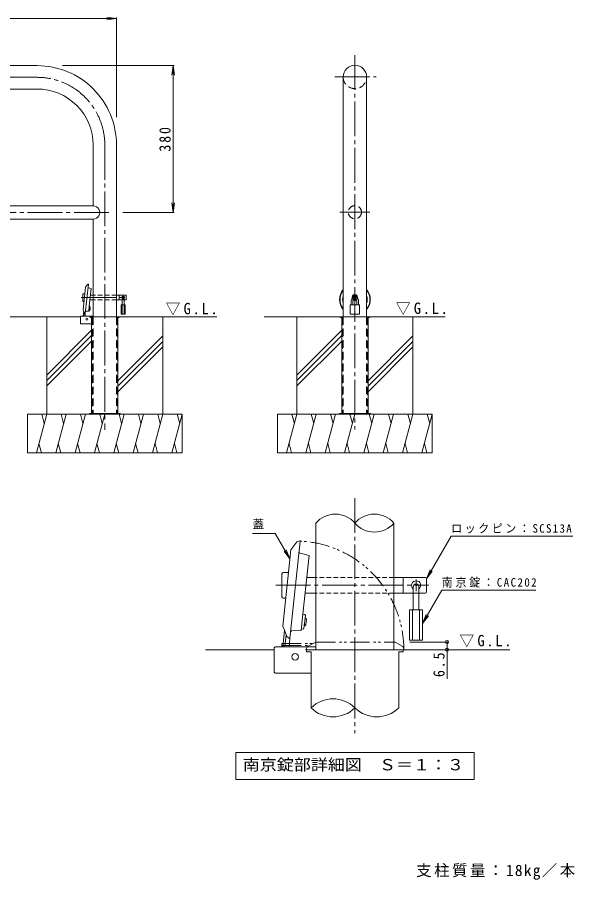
# Model space of a CAD drawing. Units: millimetres, scale not verified, with parts at other scales. Extents: x -1773 to 1813, y -1387 to 1146.
# Drawn here: x 372 to 1813, y -1117 to 1114 of the extents above; entities that cross this region are included whole.
import ezdxf
from ezdxf.enums import TextEntityAlignment as Align

# ---------------------------------------------------------------- set-up
doc = ezdxf.new("R2010")
doc.units = ezdxf.units.MM
doc.header["$LTSCALE"] = 10
doc.header["$PDMODE"] = 32
doc.header["$PDSIZE"] = 8
for name, pattern in [('CHAIN1', [8, 5, -1, 1, -1]), ('CHAIN2', [12, 9, -1, 1, -1]), ('DASHED1', [1.8, 1.2, -0.6]), ('DASHED2', [3, 2, -1]), ('DOUBLE_CHAIN1', [8.8, 5, -1, 0.6, -0.6, 0.6, -1])]:
    doc.linetypes.add(name, pattern=pattern)
for name, color, linetype, lineweight in [('C-0', 4, 'Continuous', 9), ('C-1', 7, 'Continuous', 9), ('C-2', 3, 'Continuous', 9), ('C-3', 3, 'DASHED2', 9), ('C-4', 7, 'Continuous', 9), ('C-5', 7, 'Continuous', 9), ('C-6', 2, 'Continuous', 9), ('C-9', 7, 'Continuous', 9), ('C-A', 2, 'Continuous', 9), ('C-B', 2, 'Continuous', 9), ('C-E', 6, 'Continuous', 5), ('D-0', 4, 'Continuous', 9), ('D-1', 3, 'Continuous', 9), ('D-4', 7, 'Continuous', 9), ('D-5', 7, 'Continuous', 9), ('D-6', 7, 'Continuous', 9), ('D-9', 7, 'Continuous', 9), ('D-A', 2, 'Continuous', 9), ('D-B', 2, 'Continuous', 9), ('D-E', 4, 'Continuous', 9)]:
    doc.layers.add(name, color=color, linetype=linetype, lineweight=lineweight)
doc.styles.add('ＭＳ ゴシック', font='')
doc.styles.get('ＭＳ ゴシック').set_extended_font_data('MS Gothic')

msp = doc.modelspace()

# ---------------------------------------------------------------- linework, layer by layer
at = {"layer": 'C-0', "color": 7, "linetype": 'CHAIN2'}
for p, q in [((1245.25, 1016.02), (1245.25, 47.85)), ((1193.36, 959.5), (1300.39, 959.5)), ((-370.96, 958.61), (423.79, 958.61)), ((598.79, 783.61), (598.79, 46.96)), ((609.25, 608.86), (-370.96, 608.86)), ((1206.46, 609.75), (1283.59, 609.75)), ((537.41, 388.86), (656.01, 388.86))]:
    msp.add_line(p, q, dxfattribs=at)
at = {"layer": 'C-0'}
for p, q in [((542.88, 357.17), (549.09, 416.27)), ((553.7, 422.62), (549.09, 416.27)), ((556.24, 413.75), (563.23, 412.12)), ((1238.25, 389.7), (1238.25, 387.79)), ((1252.25, 389.7), (1252.25, 387.79)), ((542.88, 357.17), (544.06, 354.08)), ((549.92, 353.6), (557.1, 353.74)), ((561.29, 338.86), (598.79, 338.86)), ((561.29, 338.86), (561.29, 337.36)), ((561.29, 337.36), (564.79, 337.36)), ((564.79, 337.36), (564.79, 88.86)), ((636.29, 338.86), (598.79, 338.86)), ((632.79, 337.36), (632.79, 88.86)), ((632.79, 337.36), (636.29, 337.36)), ((636.29, 338.86), (636.29, 337.36)), ((636.29, 338.86), (636.29, 337.36)), ((1207.75, 338.86), (1227.75, 338.86)), ((1207.75, 338.86), (1207.75, 337.36)), ((1207.75, 338.86), (1207.75, 337.36)), ((1207.75, 337.36), (1211.25, 337.36)), ((1211.25, 337.36), (1211.25, 88.86)), ((1282.75, 338.86), (1262.75, 338.86)), ((1279.25, 337.36), (1279.25, 88.86)), ((1282.75, 337.36), (1279.25, 337.36)), ((1282.75, 338.86), (1282.75, 337.36))]:
    msp.add_line(p, q, dxfattribs=at)
at = {"layer": 'C-0', "linetype": 'DASHED2'}
for p, q in [((566.29, 337.36), (566.29, 88.86)), ((631.29, 337.36), (631.29, 88.86)), ((1212.75, 337.36), (1212.75, 88.86)), ((1277.75, 337.36), (1277.75, 88.86))]:
    msp.add_line(p, q, dxfattribs=at)
at = {"layer": 'C-0'}
for points in [[(548.41, 347.66), (556.37, 423.34), (553.7, 422.62)], [(563.23, 412.12), (558.44, 366.52), (558.44, 366.47)]]:
    msp.add_lwpolyline(points, dxfattribs=at)
at = {"layer": 'C-0', "color": 7, "linetype": 'CHAIN2'}
msp.add_arc((423.79, 783.61), 175, 0, 90.00024, dxfattribs=at)
at = {"layer": 'C-0'}
for centre, radius, start, end in [((556.47, 414.72), 1, 174, 256.87498), ((556.14, 423.07), 0.2, 354, 105.20602), ((1245.25, 389.7), 7, 359.99939, 180.00061), ((1245.25, 387.79), 7, 179.99939, 187.6925), ((1245.25, 387.79), 7, 229.58139, 310.41597), ((1245.25, 387.79), 7, 352.30522, 0.00061), ((548.22, 347.68), 0.2, 242.79398, 354), ((549.94, 352.6), 1, 91.12502, 174)]:
    msp.add_arc(centre, radius, start, end, dxfattribs=at)
at = {"layer": 'C-0', "linetype": 'DASHED2'}
for centre, start, end in [((564.79, 337.36), 0, 90), ((632.79, 337.36), 90, 180), ((1211.25, 337.36), 0, 90), ((1279.25, 337.36), 90, 180)]:
    msp.add_arc(centre, 1.5, start, end, dxfattribs=at)
at = {"layer": 'C-0'}
for major_axis, start_param, end_param in [((-4.16, 39.58), 0.7667625, 2.1642506), ((-4.06, 38.59), 0.7980163, 2.132987), ((-4.16, 39.58), 3.9038804, 5.3103083), ((-4.06, 38.59), 3.9348512, 5.2793375), ((-3.35, 31.83), 1.154745, 1.7762584), ((-3.35, 31.83), 4.2848321, 4.9293566)]:
    msp.add_ellipse((1245.31, 383.84), major_axis=major_axis, ratio=0.9945, start_param=start_param, end_param=end_param, dxfattribs=at)
at = {"layer": 'C-1', "color": 3}
for p, q in [((1215, 443.84), (1215, 338.86)), ((1275.5, 428.34), (1275.5, 338.86)), ((536.04, 322.16), (536.04, 339.66)), ((537.54, 341.16), (568.54, 341.16)), ((537.54, 320.66), (564.79, 320.66))]:
    msp.add_line(p, q, dxfattribs=at)
at = {"layer": 'C-1', "color": 4}
for p, q in [((558.44, 366.47), (557.1, 353.74)), ((544.06, 354.08), (545.97, 349.11)), ((545.97, 349.11), (548.12, 347.5))]:
    msp.add_line(p, q, dxfattribs=at)
at = {"layer": 'C-1'}
for p, q in [((558.79, 88.86), (638.79, 88.86)), ((558.79, 88.86), (558.79, 87.36)), ((586.29, 88.86), (586.29, 87.36)), ((611.29, 88.86), (611.29, 87.36)), ((638.79, 88.86), (638.79, 87.36)), ((1205.25, 88.86), (1205.25, 87.36)), ((1285.25, 88.86), (1205.25, 88.86)), ((1232.75, 88.86), (1232.75, 87.36)), ((1257.75, 88.86), (1257.75, 87.36)), ((1285.25, 88.86), (1285.25, 87.36))]:
    msp.add_line(p, q, dxfattribs=at)
at = {"layer": 'C-1', "color": 3}
for centre, start, end in [((537.54, 339.66), 90, 180), ((537.54, 322.16), 180, 270)]:
    msp.add_arc(centre, 1.5, start, end, dxfattribs=at)
at = {"layer": 'C-2'}
for p, q in [((-370.96, 988.86), (423.79, 988.86)), ((1215, 959.5), (1215, 409.47)), ((1275.5, 959.5), (1275.5, 409.54)), ((-370.96, 928.36), (423.79, 928.36)), ((568.54, 783.61), (568.54, 625.86)), ((629.04, 783.61), (629.04, 338.86)), ((-370.96, 625.86), (568.54, 625.86)), ((568.54, 591.86), (-370.96, 591.86)), ((568.54, 591.86), (568.54, 338.86))]:
    msp.add_line(p, q, dxfattribs=at)
at = {"layer": 'C-2', "linetype": 'DASHED2'}
msp.add_circle((1245.25, 609.75), 17, dxfattribs=at)
at = {"layer": 'C-2'}
for centre, radius, start, end in [((423.79, 783.61), 205.25, 0, 90.00023), ((1245.25, 959.5), 30.25, 0, 180), ((423.79, 783.61), 144.75, 0, 90.0002), ((568.54, 608.86), 17, 270, 90.00041)]:
    msp.add_arc(centre, radius, start, end, dxfattribs=at)
at = {"layer": 'C-2', "linetype": 'DASHED2'}
msp.add_arc((1245.25, 959.5), 30.25, 180.00047, 0.00047, dxfattribs=at)
at = {"layer": 'C-3'}
for p, q in [((568.54, 338.86), (568.54, 88.86)), ((629.04, 338.86), (629.04, 88.86)), ((1215, 338.86), (1215, 88.86)), ((1275.5, 338.86), (1275.5, 88.86))]:
    msp.add_line(p, q, dxfattribs=at)
at = {"layer": 'C-4'}
for p, q in [((-1370.96, 1110.75), (629.04, 1110.75)), ((629.04, 1110.75), (604.26, 1114.01)), ((629.04, 1110.75), (604.26, 1107.49)), ((629.04, 1113.75), (629.04, 855.69)), ((778.29, 988.86), (489.33, 988.86)), ((775.29, 988.86), (772.03, 964.07)), ((775.29, 988.86), (775.29, 608.86)), ((775.29, 988.86), (778.55, 964.07)), ((775.29, 608.86), (772.03, 633.64)), ((775.29, 608.86), (778.55, 633.64)), ((778.29, 608.86), (645.21, 608.86))]:
    msp.add_line(p, q, dxfattribs=at)
at = {"layer": 'C-5'}
for p, q in [((1242.75, 384.09), (1242.75, 393.63)), ((1247.75, 384.09), (1247.75, 393.63))]:
    msp.add_line(p, q, dxfattribs=at)
for centre, radius, start, end in [((1245.25, 388.86), 6, 349.8367, 190.1633), ((1245.25, 388.86), 6, 234.7027, 305.2973), ((1243.75, 393.63), 1, 107.45982, 180), ((1243.75, 384.09), 1, 180, 252.54018), ((1246.75, 393.63), 1, 0, 72.54018), ((1246.75, 384.09), 1, 287.45982, 0)]:
    msp.add_arc(centre, radius, start, end, dxfattribs=at)
at = {"layer": 'C-6', "color": 7}
for p, q in [((542.22, 379.86), (542.22, 397.86)), ((543.22, 398.86), (547.26, 398.86)), ((568.54, 382.86), (560.16, 382.86)), ((568.54, 394.86), (561.42, 394.86)), ((653.22, 394.86), (629.04, 394.86)), ((653.22, 382.86), (629.04, 382.86)), ((636.22, 394.86), (636.22, 382.86)), ((654.22, 393.86), (654.22, 383.86)), ((545.16, 378.86), (543.22, 378.86))]:
    msp.add_line(p, q, dxfattribs=at)
at = {"layer": 'C-6', "color": 7, "linetype": 'DASHED1'}
for p, q in [((629.04, 394.86), (568.54, 394.86)), ((629.04, 382.86), (568.54, 382.86))]:
    msp.add_line(p, q, dxfattribs=at)
at = {"layer": 'C-6', "color": 7, "linetype": 'CHAIN1'}
msp.add_line((646.22, 393.38), (646.22, 384.32), dxfattribs=at)
at = {"layer": 'C-6'}
for p, q in [((1235.75, 380.36), (1235.75, 369.86)), ((1240.25, 380.36), (1240.25, 369.86)), ((1250.25, 380.36), (1250.25, 369.86)), ((1254.75, 380.36), (1254.75, 369.86)), ((559.91, 357.51), (559.51, 357.56)), ((560.79, 358.23), (559.59, 358.35)), ((559.91, 357.51), (560.79, 358.23)), ((561.25, 362.6), (560.05, 362.73)), ((560.53, 363.48), (560.14, 363.52)), ((560.53, 363.48), (561.25, 362.6)), ((560.79, 358.23), (561.25, 362.6)), ((1233.25, 369.86), (1257.25, 369.86)), ((1257.25, 369.86), (1257.25, 346.36)), ((542.9, 341.16), (544.22, 353.67))]:
    msp.add_line(p, q, dxfattribs=at)
msp.add_lwpolyline([(1233.25, 369.86), (1233.25, 346.36), (1257.25, 346.36)], dxfattribs=at)
at = {"layer": 'C-6', "color": 7}
for centre, radius, start, end in [((543.22, 397.86), 1, 90, 180), ((543.22, 379.86), 1, 180, 270), ((646.22, 388.86), 3.5, 310.00473, 229.99223), ((653.22, 393.86), 1, 0, 90), ((653.22, 383.86), 1, 270, 0)]:
    msp.add_arc(centre, radius, start, end, dxfattribs=at)
at = {"layer": 'C-6'}
for radius, start, end in [(9.5, 105.25735, 180), (5, 119.99915, 180), (9.5, 0, 74.74271), (5, 0, 60.00085)]:
    msp.add_arc((1245.25, 380.36), radius, start, end, dxfattribs=at)
at = {"layer": 'C-9'}
for p, q in [((544.51, 341.16), (545.48, 350.39)), ((547.73, 341.16), (548.41, 347.66))]:
    msp.add_line(p, q, dxfattribs=at)
at = {"layer": 'C-A'}
for p, q in [((643.97, 387.61), (643.97, 369.86)), ((648.47, 387.61), (648.47, 369.86)), ((641.22, 369.86), (641.22, 346.36)), ((641.22, 369.86), (651.22, 369.86)), ((643.47, 369.86), (643.47, 346.36)), ((648.97, 369.86), (648.97, 346.36)), ((651.22, 369.86), (651.22, 346.36)), ((641.22, 346.36), (651.22, 346.36))]:
    msp.add_line(p, q, dxfattribs=at)
msp.add_arc((646.22, 387.61), 2.25, 0, 180, dxfattribs=at)
at = {"layer": 'C-B'}
for p, q in [((559.99, 366.3), (558.44, 366.47)), ((560.35, 365.51), (559.3, 355.57)), ((560.35, 365.51), (559.99, 366.3)), ((558.79, 354.87), (557.23, 355.03)), ((559.3, 355.57), (558.79, 354.87))]:
    msp.add_line(p, q, dxfattribs=at)
at = {"layer": 'C-E'}
for p, q in [((-1277.96, 338.86), (536.04, 338.86)), ((448.79, 87.36), (448.79, 338.86)), ((636.29, 338.86), (888.62, 338.86)), ((748.79, 87.36), (748.79, 338.86)), ((1011.03, 338.86), (1478.65, 338.86)), ((1095.25, 87.36), (1095.25, 338.86)), ((1395.25, 87.36), (1395.25, 338.86)), ((564.79, 304.67), (448.79, 188.67)), ((564.79, 290.53), (448.79, 174.53)), ((1211.25, 304.67), (1095.25, 188.67)), ((1211.25, 290.53), (1095.25, 174.53)), ((564.79, 276.39), (448.79, 160.39)), ((748.79, 289.79), (632.79, 173.79)), ((748.79, 275.65), (632.79, 159.65)), ((1211.25, 276.39), (1095.25, 160.39)), ((1395.25, 289.79), (1279.25, 173.79)), ((1395.25, 275.65), (1279.25, 159.65)), ((748.79, 261.5), (632.79, 145.5)), ((1395.25, 261.5), (1279.25, 145.5)), ((398.79, -12.64), (398.79, 87.36)), ((798.79, 87.36), (398.79, 87.36)), ((448.79, 87.36), (422, -12.64)), ((435.74, 87.36), (442.27, 63.01)), ((498.79, 87.36), (472, -12.64)), ((485.74, 87.36), (492.27, 63.01)), ((548.79, 87.36), (522, -12.64)), ((535.74, 87.36), (542.27, 63.01)), ((598.79, 87.36), (572, -12.64)), ((585.74, 87.36), (592.27, 63.01)), ((648.79, 87.36), (622, -12.64)), ((635.74, 87.36), (642.27, 63.01)), ((698.79, 87.36), (672, -12.64)), ((685.74, 87.36), (692.27, 63.01)), ((748.79, 87.36), (722, -12.64)), ((735.74, 87.36), (742.27, 63.01)), ((798.79, 87.36), (772, -12.64)), ((785.74, 87.36), (792.27, 63.01)), ((798.79, -12.64), (798.79, 87.36)), ((1045.25, 87.36), (1445.25, 87.36)), ((1045.25, -12.64), (1045.25, 87.36)), ((1095.25, 87.36), (1068.45, -12.64)), ((1082.2, 87.36), (1088.72, 63.01)), ((1145.25, 87.36), (1118.45, -12.64)), ((1132.2, 87.36), (1138.72, 63.01)), ((1195.25, 87.36), (1168.45, -12.64)), ((1182.2, 87.36), (1188.72, 63.01)), ((1245.25, 87.36), (1218.45, -12.64)), ((1232.2, 87.36), (1238.72, 63.01)), ((1295.25, 87.36), (1268.45, -12.64)), ((1282.2, 87.36), (1288.72, 63.01)), ((1345.25, 87.36), (1318.45, -12.64)), ((1332.2, 87.36), (1338.72, 63.01)), ((1395.25, 87.36), (1368.45, -12.64)), ((1382.2, 87.36), (1388.72, 63.01)), ((1445.25, 87.36), (1418.45, -12.64)), ((1432.2, 87.36), (1438.72, 63.01)), ((1445.25, -12.64), (1445.25, 87.36)), ((435.05, -12.64), (428.52, 11.71)), ((485.05, -12.64), (478.52, 11.71)), ((535.05, -12.64), (528.52, 11.71)), ((585.05, -12.64), (578.52, 11.71)), ((635.05, -12.64), (628.52, 11.71)), ((685.05, -12.64), (678.52, 11.71)), ((735.05, -12.64), (728.52, 11.71)), ((785.05, -12.64), (778.52, 11.71)), ((1081.5, -12.64), (1074.98, 11.71)), ((1131.5, -12.64), (1124.98, 11.71)), ((1181.5, -12.64), (1174.98, 11.71)), ((1231.5, -12.64), (1224.98, 11.71)), ((1281.5, -12.64), (1274.98, 11.71)), ((1331.5, -12.64), (1324.98, 11.71)), ((1381.5, -12.64), (1374.98, 11.71)), ((1431.5, -12.64), (1424.98, 11.71)), ((798.79, -12.64), (398.79, -12.64)), ((1045.25, -12.64), (1445.25, -12.64))]:
    msp.add_line(p, q, dxfattribs=at)
at = {"layer": 'C-E', "color": 4, "lineweight": 9}
msp.add_circle((552.44, 333.36), 2.5, dxfattribs=at)
at = {"layer": 'D-0', "color": 7, "linetype": 'CHAIN2'}
for p, q in [((1245.25, -129.63), (1245.25, -737.32)), ((1040.64, -355.28), (1435.99, -355.28))]:
    msp.add_line(p, q, dxfattribs=at)
at = {"layer": 'D-0'}
for p, q in [((1077.32, -492.63), (1103.74, -241.31)), ((1094.95, -242.76), (1079.58, -263.91)), ((1102.9, -240.6), (1094.95, -242.76)), ((1058.87, -460.93), (1079.58, -263.91)), ((1103.41, -272.34), (1126.72, -277.77)), ((1058.87, -460.93), (1062.82, -471.2)), ((1082.34, -472.84), (1106.27, -472.37)), ((1120.25, -521.95), (1120.25, -526.95)), ((1120.25, -521.95), (1369.5, -521.95)), ((1120.25, -526.95), (1131.91, -526.95)), ((1131.91, -526.95), (1131.91, -672.18)), ((1358.58, -526.95), (1370.25, -526.95)), ((1358.58, -526.95), (1358.58, -672.18)), ((1370.25, -521.95), (1370.25, -526.95)), ((1370.25, -521.95), (1370.25, -526.95))]:
    msp.add_line(p, q, dxfattribs=at)
at = {"layer": 'D-0', "linetype": 'DOUBLE_CHAIN1'}
for p, q in [((1145.23, -501.95), (1138.69, -505.28)), ((1145.23, -501.95), (1349.49, -501.95)), ((1118.9, -521.95), (1371.61, -521.95))]:
    msp.add_line(p, q, dxfattribs=at)
at = {"layer": 'D-0'}
msp.add_lwpolyline([(1126.72, -277.77), (1110.75, -429.75), (1110.73, -429.93)], dxfattribs=at)
at = {"layer": 'D-0', "linetype": 'DOUBLE_CHAIN1'}
for points in [[(1138.69, -505.28), (1122.86, -513.36), (1118.27, -521.04)], [(1372.23, -521.04), (1369.25, -513.36), (1349.49, -501.95)]]:
    msp.add_lwpolyline(points, dxfattribs=at)
at = {"layer": 'D-0'}
for centre, radius, start, end in [((1103.07, -241.24), 0.667, 354, 105.20602), ((1104.17, -269.09), 3.33, 174, 256.87498), ((1082.4, -476.17), 3.33, 91.12502, 174), ((1076.66, -492.56), 0.667, 242.79398, 354), ((1118.9, -521.28), 0.667, 158.79398, 270), ((1188.58, -729.33), 80.48, 45.23975, 134.76025), ((1188.58, -615.04), 80.48, 225.23975, 314.76025), ((1301.91, -615.04), 80.48, 225.23975, 314.76025)]:
    msp.add_arc(centre, radius, start, end, dxfattribs=at)
at = {"layer": 'D-0', "linetype": 'DOUBLE_CHAIN1'}
for centre, radius, start, end in [((1090.26, -521.95), 281.35, 0, 87.23974), ((1371.61, -521.28), 0.667, 270, 21.20602)]:
    msp.add_arc(centre, radius, start, end, dxfattribs=at)
at = {"layer": 'D-1'}
for p, q in [((1144.41, -521.95), (1144.41, -194.36)), ((1346.08, -521.95), (1346.08, -194.36)), ((1036.08, -577.62), (1036.08, -519.28)), ((1041.08, -514.28), (1144.41, -514.28)), ((1041.08, -582.62), (1131.91, -582.62))]:
    msp.add_line(p, q, dxfattribs=at)
at = {"layer": 'D-1', "color": 4}
for p, q in [((1110.73, -429.93), (1106.27, -472.37)), ((1062.82, -471.2), (1069.19, -487.8)), ((1069.19, -487.8), (1076.35, -493.16))]:
    msp.add_line(p, q, dxfattribs=at)
at = {"layer": 'D-1'}
for centre, radius, start, end in [((1194.83, -237.16), 66.14, 40.32968, 139.67032), ((1295.66, -237.16), 66.14, 40.32968, 139.67032), ((1295.66, -151.56), 66.14, 220.32968, 319.67032), ((1041.08, -519.28), 5, 90, 180), ((1041.08, -577.62), 5, 180, 270)]:
    msp.add_arc(centre, radius, start, end, dxfattribs=at)
at = {"layer": 'D-4'}
for p, q in [((1486.37, -501.95), (1387.32, -501.95)), ((1483.37, -501.95), (1483.37, -597.18)), ((1486.37, -521.95), (1409.44, -521.95))]:
    msp.add_line(p, q, dxfattribs=at)
for p in [(1483.37, -501.95), (1483.37, -521.95)]:
    msp.add_point(p, dxfattribs=at)
at = {"layer": 'D-5'}
for p, q in [((1039.33, -221.4), (980.52, -221.4)), ((1077.16, -286.92), (1039.33, -221.4)), ((1430.02, -338.62), (1493.79, -228.15)), ((1493.79, -228.15), (1808.17, -228.15)), ((1077.16, -286.92), (1061.94, -267.09)), ((1077.16, -286.92), (1067.59, -263.83)), ((1430.02, -338.62), (1439.59, -315.52)), ((1430.02, -338.62), (1445.24, -318.78)), ((1420.02, -453.65), (1469.51, -368.02)), ((1469.51, -368.02), (1713.11, -368.02)), ((1420.02, -453.65), (1429.59, -430.55)), ((1420.02, -453.65), (1435.24, -433.81)), ((937.25, -787.68), (1553.25, -787.68)), ((1553.25, -787.68), (1553.25, -857.68))]:
    msp.add_line(p, q, dxfattribs=at)
msp.add_lwpolyline([(937.25, -787.68), (937.25, -857.68), (1553.25, -857.68)], dxfattribs=at)
at = {"layer": 'D-6'}
for p, q in [((1056.69, -385.28), (1056.69, -325.28)), ((1060.02, -321.95), (1073.48, -321.95)), ((1144.41, -335.28), (1120.67, -335.28)), ((1426.69, -335.28), (1346.08, -335.28)), ((1370.02, -335.28), (1370.02, -375.28)), ((1430.02, -338.62), (1430.02, -371.95)), ((1144.41, -375.28), (1116.47, -375.28)), ((1426.69, -375.28), (1346.08, -375.28)), ((1066.47, -388.62), (1060.02, -388.62))]:
    msp.add_line(p, q, dxfattribs=at)
at = {"layer": 'D-6', "linetype": 'DASHED1'}
for p, q in [((1346.08, -335.28), (1144.41, -335.28)), ((1346.08, -375.28), (1144.41, -375.28))]:
    msp.add_line(p, q, dxfattribs=at)
at = {"layer": 'D-6', "linetype": 'CHAIN1'}
msp.add_line((1403.35, -340.23), (1403.35, -370.44), dxfattribs=at)
at = {"layer": 'D-6', "color": 2}
for p, q in [((1120.1, -442.82), (1116.12, -442.4)), ((1117.72, -439.89), (1116.4, -439.75)), ((1117.72, -439.89), (1120.1, -442.82)), ((1118.56, -457.4), (1120.1, -442.82)), ((1115.63, -459.78), (1114.31, -459.64)), ((1118.56, -457.4), (1114.59, -456.98)), ((1115.63, -459.78), (1118.56, -457.4)), ((1058.96, -514.28), (1063.34, -472.57))]:
    msp.add_line(p, q, dxfattribs=at)
at = {"layer": 'D-6', "color": 2, "linetype": 'DOUBLE_CHAIN1'}
for q in [(1137.39, -505.95), (1056.55, -514.28)]:
    msp.add_line((1056.55, -505.95), q, dxfattribs=at)
at = {"layer": 'D-6', "color": 6, "lineweight": 5}
for p, q in [((1036.08, -521.95), (858.66, -521.95)), ((1369.5, -521.95), (1645.27, -521.95))]:
    msp.add_line(p, q, dxfattribs=at)
at = {"layer": 'D-6'}
for centre, radius, start, end in [((1060.02, -325.28), 3.33, 90, 180), ((1403.35, -355.28), 11.67, 310.00473, 229.99223), ((1426.69, -338.62), 3.33, 0, 90), ((1426.69, -371.95), 3.33, 270, 0), ((1060.02, -385.28), 3.33, 180, 270)]:
    msp.add_arc(centre, radius, start, end, dxfattribs=at)
at = {"layer": 'D-9'}
for p, q in [((1064.32, -514.28), (1067.55, -483.53)), ((1075.05, -514.28), (1077.32, -492.63))]:
    msp.add_line(p, q, dxfattribs=at)
at = {"layer": 'D-9', "linetype": 'DOUBLE_CHAIN1'}
msp.add_line((1056.55, -511.28), (1126.93, -511.28), dxfattribs=at)
at = {"layer": 'D-A'}
for p, q in [((1395.85, -359.45), (1395.85, -418.62)), ((1410.85, -359.45), (1410.85, -418.62)), ((1386.69, -418.62), (1386.69, -496.95)), ((1386.69, -418.62), (1420.02, -418.62)), ((1394.19, -418.62), (1394.19, -496.95)), ((1412.52, -418.62), (1412.52, -496.95)), ((1420.02, -418.62), (1420.02, -496.95)), ((1386.69, -496.95), (1420.02, -496.95))]:
    msp.add_line(p, q, dxfattribs=at)
msp.add_arc((1403.35, -359.45), 7.5, 0, 180, dxfattribs=at)
at = {"layer": 'D-B'}
for p, q in [((1115.92, -430.48), (1110.73, -429.93)), ((1117.09, -433.12), (1113.61, -466.27)), ((1117.09, -433.12), (1115.92, -430.48)), ((1111.91, -468.6), (1106.72, -468.06)), ((1113.61, -466.27), (1111.91, -468.6))]:
    msp.add_line(p, q, dxfattribs=at)
at = {"layer": 'D-E'}
msp.add_circle((1090.75, -540.28), 8.33, dxfattribs=at)

# ---------------------------------------------------------------- texts
at = {"layer": 'C-4', "color": 2, "insert": (769.29, 766.36), "char_height": 29.33, "attachment_point": 7, "rotation": 90, "style": 'ＭＳ ゴシック'}
msp.add_mtext('\\T1.27;\\W0.9;380', dxfattribs=at)
at = {"layer": 'C-5', "color": 2, "char_height": 29.33, "attachment_point": 7, "style": 'ＭＳ ゴシック'}
for s, insert in [('\\T1.22;\\W0.95;▽G.L.', (755.91, 343.2)), ('\\T1.22;\\W0.95;▽G.L.', (1350.91, 344.09)), ('\\T1.16;支柱質量：18kg／本', (1403.49, -1116.84))]:
    msp.add_mtext(s, dxfattribs=dict(at, insert=insert))
at = {"layer": 'D-4', "color": 2, "insert": (1515.38, -515.61), "char_height": 29.33, "attachment_point": 7, "style": 'ＭＳ ゴシック'}
msp.add_mtext('\\T1.22;\\W0.95;▽G.L.', dxfattribs=at)
at = {"layer": 'D-4', "color": 2, "insert": (1477.46, -592.59), "char_height": 29.33, "attachment_point": 7, "rotation": 90, "style": 'ＭＳ ゴシック'}
msp.add_mtext('\\T1.27;\\W0.9;6.5', dxfattribs=at)
at = {"layer": 'D-5', "style": 'ＭＳ ゴシック'}
msp.add_text('蓋', height=21.99, dxfattribs=at).set_placement((980.52, -214.73), align=Align.BOTTOM_LEFT)
at = {"layer": 'D-5', "color": 2, "style": 'ＭＳ ゴシック', "width": 1.1}
msp.add_text('南京錠部詳細図\u3000Ｓ＝１：３', height=29.33, dxfattribs=at).set_placement((955.25, -842.68), align=Align.BOTTOM_LEFT)
at = {"layer": 'D-5', "char_height": 21.99, "attachment_point": 7, "style": 'ＭＳ ゴシック'}
for s, insert in [('\\T1.23;\\W0.95;ロックピン：SCS13A', (1493.79, -221.49)), ('\\T1.25;\\W0.95;南京錠：CAC202', (1469.51, -361.35))]:
    msp.add_mtext(s, dxfattribs=dict(at, insert=insert))

doc.saveas('drawing.dxf')
